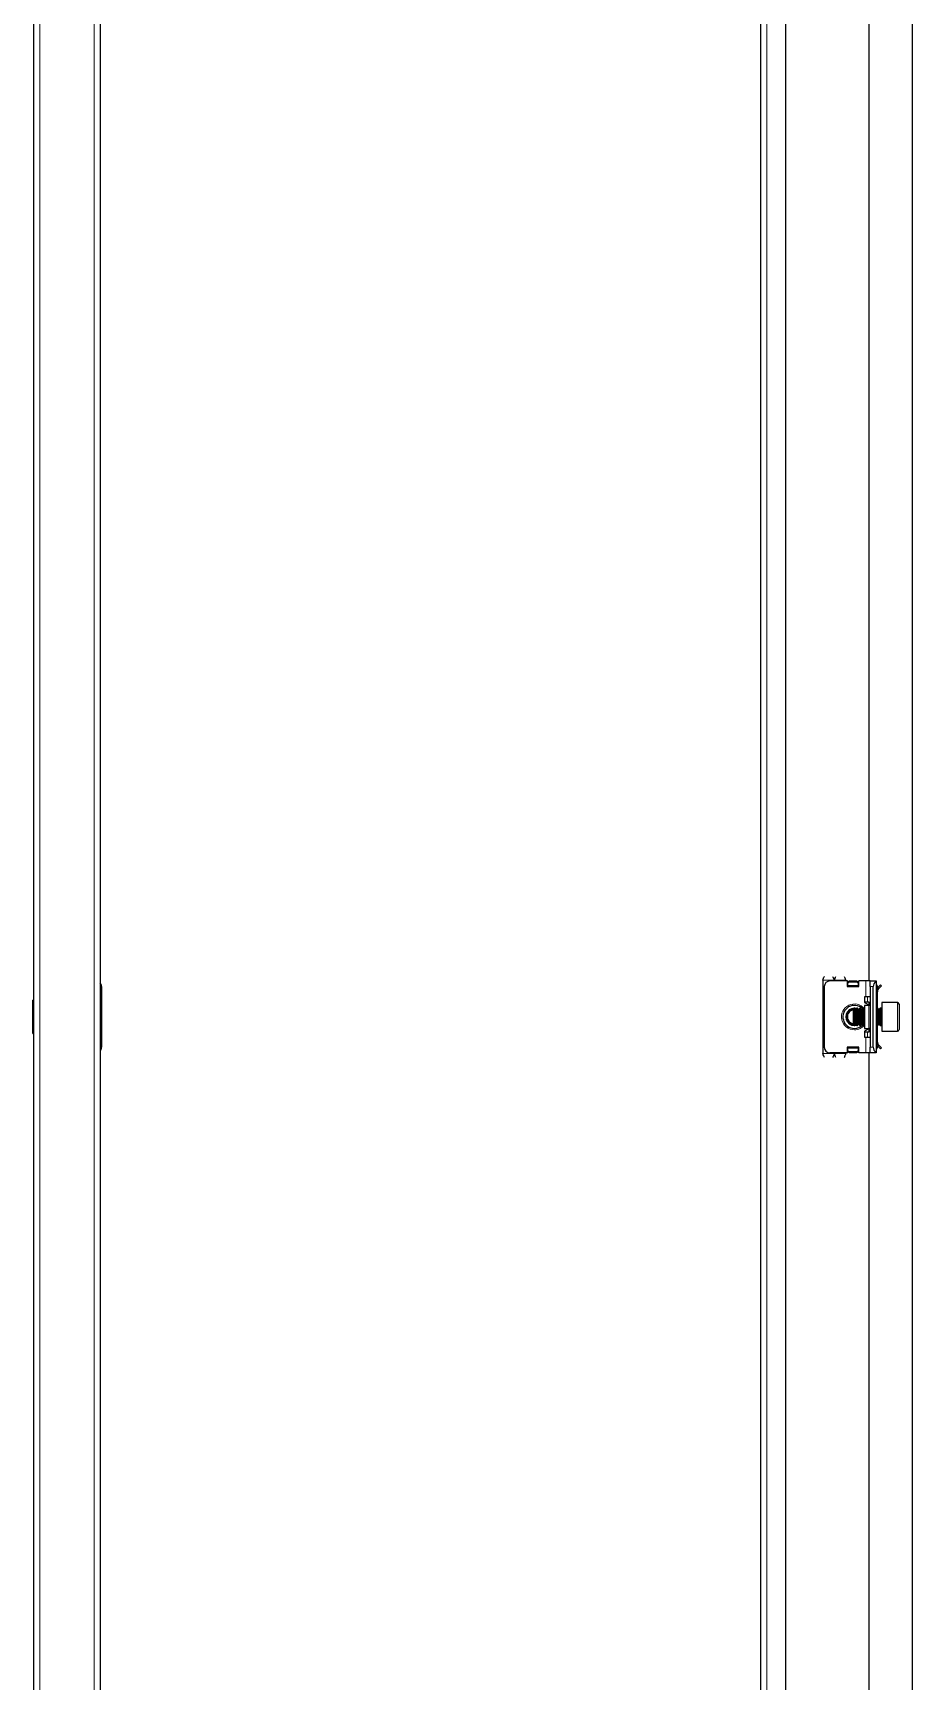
# Model space of a CAD drawing. Header units: millimetres. Extents: x -468 to 1915, y -1114 to 1206.
# Drawn here: x 868 to 1173, y -511 to 62 of the extents above; entities that cross this region are included whole.
import ezdxf

# ---------------------------------------------------------------- set-up
doc = ezdxf.new("R2010")
doc.units = ezdxf.units.MM

msp = doc.modelspace()

# ---------------------------------------------------------------- linework, layer by layer
at = {"color": 7, "linetype": 'Continuous', "lineweight": 25}
for p, q in [((868.5, -980.47), (868.5, 970.33)), ((891.5, 972.43), (891.5, -982.57)), ((1120.95, -982.57), (1120.95, 972.43)), ((1129.45, 972.43), (1129.45, -982.57)), ((1173.45, 939.43), (1173.45, -949.57)), ((1158.45, 257.43), (1158.45, -267.57)), ((1142.45, -267.32), (1142.45, -292.82)), ((1150.95, -267.57), (1144.95, -267.57)), ((1150.45, -267.32), (1150.45, -267.57)), ((1150.95, -267.57), (1150.95, -269.57)), ((1151.15, -267.69), (1150.95, -267.69)), ((1151.15, -269.57), (1151.15, -267.69)), ((1151.2, -267.95), (1151.7, -267.6)), ((1151.7, -267.95), (1151.2, -268.31)), ((1151.2, -268.31), (1151.2, -267.95)), ((1151.2, -269.22), (1151.2, -268.31)), ((1151.7, -267.6), (1151.7, -267.95)), ((1151.7, -267.6), (1154.2, -267.6)), ((1151.7, -267.95), (1154.2, -267.95)), ((1154.2, -267.95), (1154.2, -267.6)), ((1154.2, -267.6), (1154.7, -267.95)), ((1154.7, -268.31), (1154.2, -267.95)), ((1154.7, -267.95), (1154.7, -268.31)), ((1154.7, -268.31), (1154.7, -269.22)), ((1154.95, -269.57), (1154.95, -267.57)), ((1157.45, -267.57), (1154.95, -267.57)), ((1158.95, -267.57), (1157.45, -267.57)), ((1158.95, -269.57), (1158.95, -267.57)), ((1158.95, -267.57), (1160.95, -267.57)), ((1160.95, -267.57), (1160.95, -267.84)), ((1160.95, -267.84), (1160.95, -292.31)), ((1160.95, -268.66), (1161.15, -268.87)), ((1161.53, -269.91), (1162.51, -268.94)), ((1162.51, -268.94), (1162.86, -269.29)), ((868.5, -274.29), (868.2, -274.29)), ((868.2, -282.22), (868.2, -274.29)), ((892, -269.57), (892, -290.57)), ((1142.95, -269.57), (1142.95, -290.57)), ((1150.95, -269.57), (1154.95, -269.57)), ((1151.2, -269.57), (1151.2, -269.22)), ((1154.7, -269.22), (1154.7, -269.57)), ((1156.95, -273.07), (1156.95, -275.07)), ((1157.45, -273.07), (1156.95, -273.07)), ((1158.95, -273.07), (1157.45, -273.07)), ((1158.95, -269.57), (1158.95, -290.57)), ((1159.95, -290.57), (1159.95, -269.57)), ((1161.45, -271.32), (1160.95, -271.32)), ((1161.45, -269.57), (1161.45, -270.03)), ((1161.45, -274.82), (1161.45, -271.32)), ((1161.89, -270.26), (1161.53, -269.91)), ((1161.89, -270.26), (1162.86, -269.29)), ((1153.25, -277.32), (1152.42, -277.51)), ((1153.5, -277.07), (1152.95, -277.63)), ((1152.95, -277.63), (1152.95, -282.33)), ((1153.56, -277.07), (1153.5, -277.07)), ((1153.5, -277.07), (1153.5, -282.85)), ((1153.95, -277.63), (1153.56, -277.07)), ((1153.56, -277.07), (1153.56, -278.93)), ((1153.56, -278.93), (1153.56, -283.07)), ((1154.11, -277.4), (1153.74, -277.33)), ((1154.33, -277.07), (1153.95, -277.63)), ((1153.95, -277.63), (1153.95, -279.14)), ((1153.95, -279.14), (1153.95, -282.52)), ((1154.56, -277.07), (1154.33, -277.07)), ((1154.33, -277.07), (1154.33, -278.93)), ((1154.33, -278.93), (1154.33, -283.07)), ((1154.95, -277.63), (1154.56, -277.07)), ((1154.56, -277.07), (1154.56, -278.93)), ((1154.56, -278.93), (1154.56, -283.07)), ((1154.77, -277.38), (1155.02, -277.52)), ((1155.33, -277.07), (1154.95, -277.63)), ((1154.95, -277.63), (1154.95, -279.14)), ((1154.95, -279.14), (1154.95, -282.52)), ((1155.56, -277.07), (1155.33, -277.07)), ((1155.33, -277.07), (1155.33, -278.93)), ((1155.33, -278.93), (1155.33, -283.07)), ((1155.95, -277.63), (1155.56, -277.07)), ((1155.56, -277.07), (1155.56, -278.93)), ((1155.56, -278.93), (1155.56, -283.07)), ((1156.33, -277.07), (1155.95, -277.63)), ((1155.95, -277.63), (1155.95, -279.14)), ((1155.95, -279.14), (1155.95, -282.52)), ((1156.56, -277.07), (1156.33, -277.07)), ((1156.33, -277.07), (1156.33, -278.93)), ((1156.33, -278.93), (1156.33, -283.07)), ((1156.95, -277.63), (1156.56, -277.07)), ((1156.56, -277.07), (1156.56, -278.93)), ((1156.56, -278.93), (1156.56, -283.07)), ((1156.95, -274.82), (1157.95, -274.82)), ((1156.95, -275.07), (1158.62, -276.04)), ((1158.45, -276.07), (1156.95, -276.07)), ((1156.95, -276.07), (1156.95, -284.07)), ((1157.95, -274.82), (1158.45, -274.82)), ((1158.45, -274.82), (1158.45, -275.94)), ((1161.45, -274.82), (1160.95, -274.82)), ((1161.33, -277.07), (1160.95, -277.63)), ((1161.56, -277.07), (1161.33, -277.07)), ((1161.33, -277.07), (1161.33, -278.93)), ((1161.33, -278.93), (1161.33, -283.07)), ((1161.45, -277.07), (1161.45, -274.82)), ((1161.95, -277.63), (1161.56, -277.07)), ((1161.56, -277.07), (1161.56, -278.93)), ((1161.56, -278.93), (1161.56, -283.07)), ((1162.33, -277.07), (1161.95, -277.63)), ((1161.95, -277.63), (1161.95, -279.14)), ((1161.95, -279.14), (1161.95, -282.52)), ((1162.7, -277.07), (1162.33, -277.07)), ((1162.33, -277.07), (1162.33, -278.93)), ((1162.33, -278.93), (1162.33, -283.07)), ((1168.35, -275.07), (1162.95, -275.07)), ((1162.95, -275.07), (1162.95, -284.7)), ((1168.95, -275.67), (1168.95, -284.14)), ((868.2, -285.86), (868.2, -282.22)), ((868.2, -285.86), (868.5, -285.86)), ((1152.95, -282.33), (1152.95, -282.52)), ((1152.95, -282.52), (1153.5, -283.07)), ((1153.5, -282.85), (1153.5, -283.07)), ((1153.5, -283.07), (1153.56, -283.07)), ((1153.56, -283.07), (1153.95, -282.52)), ((1153.95, -282.52), (1154.33, -283.07)), ((1154.33, -283.07), (1154.56, -283.07)), ((1154.56, -283.07), (1154.95, -282.52)), ((1155.02, -282.63), (1154.77, -282.76)), ((1154.95, -282.52), (1155.33, -283.07)), ((1155.33, -283.07), (1155.56, -283.07)), ((1155.56, -283.07), (1155.95, -282.52)), ((1155.95, -282.52), (1156.33, -283.07)), ((1156.33, -283.07), (1156.56, -283.07)), ((1156.56, -283.07), (1156.95, -282.52)), ((1156.95, -284.07), (1158.45, -284.07)), ((1158.62, -284.11), (1156.95, -285.07)), ((1156.95, -285.07), (1156.95, -287.07)), ((1157.95, -285.32), (1156.95, -285.32)), ((1158.45, -285.32), (1157.95, -285.32)), ((1158.45, -284.21), (1158.45, -285.32)), ((1160.95, -282.52), (1161.33, -283.07)), ((1160.95, -285.32), (1161.45, -285.32)), ((1161.33, -283.07), (1161.56, -283.07)), ((1161.45, -285.32), (1161.45, -283.07)), ((1161.45, -288.82), (1161.45, -285.32)), ((1161.56, -283.07), (1161.95, -282.52)), ((1161.95, -282.52), (1162.33, -283.07)), ((1162.33, -283.07), (1162.7, -283.07)), ((1162.95, -284.7), (1162.95, -285.07)), ((1162.95, -285.07), (1168.35, -285.07)), ((1168.95, -284.14), (1168.95, -284.47)), ((1154.95, -290.57), (1150.95, -290.57)), ((1150.95, -290.57), (1150.95, -292.57)), ((1151.15, -292.46), (1151.15, -290.57)), ((1151.2, -290.93), (1151.2, -290.57)), ((1151.2, -291.84), (1151.2, -290.93)), ((1151.2, -291.84), (1151.7, -292.2)), ((1151.2, -292.2), (1151.2, -291.84)), ((1154.2, -292.2), (1154.7, -291.84)), ((1154.7, -290.57), (1154.7, -290.93)), ((1154.7, -290.93), (1154.7, -291.84)), ((1154.7, -291.84), (1154.7, -292.2)), ((1154.95, -292.57), (1154.95, -290.57)), ((1156.95, -287.07), (1157.45, -287.07)), ((1157.45, -287.07), (1158.95, -287.07)), ((1158.95, -292.57), (1158.95, -290.57)), ((1161.45, -288.82), (1160.95, -288.82)), ((1161.15, -291.28), (1160.95, -291.49)), ((1161.45, -290.57), (1161.45, -290.18)), ((1161.89, -289.89), (1161.53, -290.24)), ((1161.53, -290.24), (1162.51, -291.21)), ((1161.89, -289.89), (1162.86, -290.86)), ((1162.51, -291.21), (1162.86, -290.86)), ((1150.95, -292.57), (1144.95, -292.57)), ((1150.45, -292.57), (1150.45, -292.82)), ((1150.95, -292.46), (1151.15, -292.46)), ((1151.7, -292.55), (1151.2, -292.2)), ((1154.2, -292.2), (1151.7, -292.2)), ((1151.7, -292.2), (1151.7, -292.55)), ((1154.2, -292.55), (1151.7, -292.55)), ((1154.2, -292.55), (1154.2, -292.2)), ((1154.7, -292.2), (1154.2, -292.55)), ((1157.45, -292.57), (1154.95, -292.57)), ((1158.95, -292.57), (1157.45, -292.57)), ((1158.45, -292.57), (1158.45, -842.57)), ((1160.95, -292.57), (1158.95, -292.57)), ((1160.95, -292.31), (1160.95, -292.57))]:
    msp.add_line(p, q, dxfattribs=at)
at = {"color": 8, "linetype": 'Continuous', "lineweight": 18}
for p, q in [((870.6, -982.57), (870.6, 972.43)), ((889.4, -982.57), (889.4, 972.43)), ((1123.05, 972.43), (1123.05, -982.57)), ((1142.45, -267.32), (1146.45, -267.32)), ((1146.45, -267.32), (1150.45, -267.32)), ((1157.45, -267.57), (1157.45, -273.07)), ((1160.95, -269.07), (1161.15, -268.87)), ((1154.7, -269.22), (1151.2, -269.22)), ((1157.95, -273.07), (1157.95, -274.82)), ((1159.95, -269.57), (1158.95, -269.57)), ((1160.95, -269.57), (1161.45, -269.57)), ((1158.45, -284.07), (1158.45, -276.07)), ((1162.7, -283.07), (1162.7, -277.07)), ((1168.35, -284.7), (1168.35, -275.07)), ((1157.95, -285.32), (1157.95, -287.07)), ((1168.35, -285.07), (1168.35, -284.7)), ((1151.2, -290.93), (1154.7, -290.93)), ((1157.45, -287.07), (1157.45, -292.57)), ((1158.95, -290.57), (1159.95, -290.57)), ((1160.95, -290.57), (1161.45, -290.57)), ((1160.95, -291.07), (1161.15, -291.28)), ((1142.45, -292.82), (1146.45, -292.82)), ((1150.45, -292.82), (1146.45, -292.82))]:
    msp.add_line(p, q, dxfattribs=at)
at = {"color": 7, "linetype": 'Continuous', "lineweight": 25, "flags": 128}
msp.add_lwpolyline([(1153.74, -282.82), (1153.98, -282.78), (1154.11, -282.75)], dxfattribs=at)
at = {"color": 7, "linetype": 'Continuous', "lineweight": 25}
for centre, radius, start, end in [((890, -269.57), 2, 0, 41.4096), ((1144.95, -269.57), 2, 90, 180), ((1161.95, -269.57), 2, 120, 180), ((1160.45, -269.57), 1, 0, 45), ((1153.45, -280.07), 4, 45.7177, 270), ((1153.45, -280.07), 3, 74.3316, 285.6684), ((1153.45, -280.07), 2.76, 111.7574, 265.9874), ((1153.45, -280.07), 2.45, 101.7977, 201.7574), ((1158.45, -275.57), 0.5, 270, 360), ((1162.7, -276.82), 0.25, 270, 0), ((1168.35, -275.67), 0.6, 0, 90), ((1153.45, -280.07), 2.45, 201.7574, 258.2023), ((1153.45, -280.07), 4, 270, 314.2823), ((1158.45, -284.57), 0.5, 0, 90), ((1162.7, -283.32), 0.25, 360, 90), ((1168.35, -284.47), 0.6, 270, 360), ((890, -290.57), 2, 318.5904, 0), ((1144.95, -290.57), 2, 180, 270), ((1161.95, -290.57), 2, 180, 240), ((1160.45, -290.57), 1, 315, 0)]:
    msp.add_arc(centre, radius, start, end, dxfattribs=at)
at = {"color": 8, "linetype": 'Continuous', "lineweight": 18}
for start, end in [(38.9424, 270), (270, 321.0576)]:
    msp.add_arc((1153.45, -280.07), 4.5, start, end, dxfattribs=at)
at = {"color": 7, "linetype": 'Continuous', "lineweight": 25}
for points, knots in [([(1142.45, -267.32), (1142.54, -267.08), (1142.73, -266.59), (1142.92, -266.2), (1143.02, -266)], [0, 0, 0, 0, 0.502065, 1, 1, 1, 1]), ([(1145.87, -266.01), (1145.95, -266.17), (1146.13, -266.52), (1146.32, -267), (1146.43, -267.28), (1146.45, -267.32)], [0, 0, 0, 0, 0.415483, 0.917152, 1, 1, 1, 1]), ([(1146.45, -267.32), (1146.54, -267.08), (1146.73, -266.59), (1146.92, -266.2), (1147.02, -266)], [0, 0, 0, 0, 0.502065, 1, 1, 1, 1]), ([(1149.87, -266.01), (1149.95, -266.17), (1150.13, -266.52), (1150.32, -267), (1150.43, -267.28), (1150.45, -267.32)], [0, 0, 0, 0, 0.4154826, 0.9171518, 1, 1, 1, 1]), ([(1161.53, -269.91), (1161.38, -270.1), (1161.07, -270.48), (1160.95, -271), (1160.95, -271.28), (1160.95, -271.32)], [0, 0, 0, 0, 0.4618628, 0.9237257, 1, 1, 1, 1]), ([(1161.89, -270.26), (1161.77, -270.41), (1161.58, -270.64), (1161.46, -271.02), (1161.45, -271.22), (1161.45, -271.32)], [0, 0, 0, 0, 0.485042, 0.738404, 1, 1, 1, 1]), ([(1160.95, -288.82), (1160.97, -289.07), (1161.02, -289.55), (1161.31, -290.01), (1161.5, -290.21), (1161.53, -290.24)], [0, 0, 0, 0, 0.461863, 0.923726, 1, 1, 1, 1]), ([(1161.45, -288.82), (1161.47, -289.02), (1161.5, -289.31), (1161.68, -289.66), (1161.82, -289.81), (1161.89, -289.89)], [0, 0, 0, 0, 0.485042, 0.738404, 1, 1, 1, 1]), ([(1143.02, -294.14), (1142.94, -293.98), (1142.76, -293.63), (1142.57, -293.14), (1142.46, -292.86), (1142.45, -292.82)], [0, 0, 0, 0, 0.415483, 0.917152, 1, 1, 1, 1]), ([(1146.45, -292.82), (1146.35, -293.07), (1146.16, -293.56), (1145.97, -293.95), (1145.87, -294.15)], [0, 0, 0, 0, 0.502065, 1, 1, 1, 1]), ([(1147.02, -294.14), (1146.94, -293.98), (1146.76, -293.63), (1146.57, -293.14), (1146.46, -292.86), (1146.45, -292.82)], [0, 0, 0, 0, 0.4154826, 0.9171518, 1, 1, 1, 1]), ([(1150.45, -292.82), (1150.4, -292.94), (1150.3, -293.19), (1150.16, -293.53), (1150.02, -293.86), (1149.92, -294.05), (1149.87, -294.15)], [0, 0, 0, 0, 0.247454, 0.50208, 0.749534, 1, 1, 1, 1])]:
    msp.add_open_spline(points, degree=3, knots=knots, dxfattribs=at)

doc.saveas('drawing.dxf')
